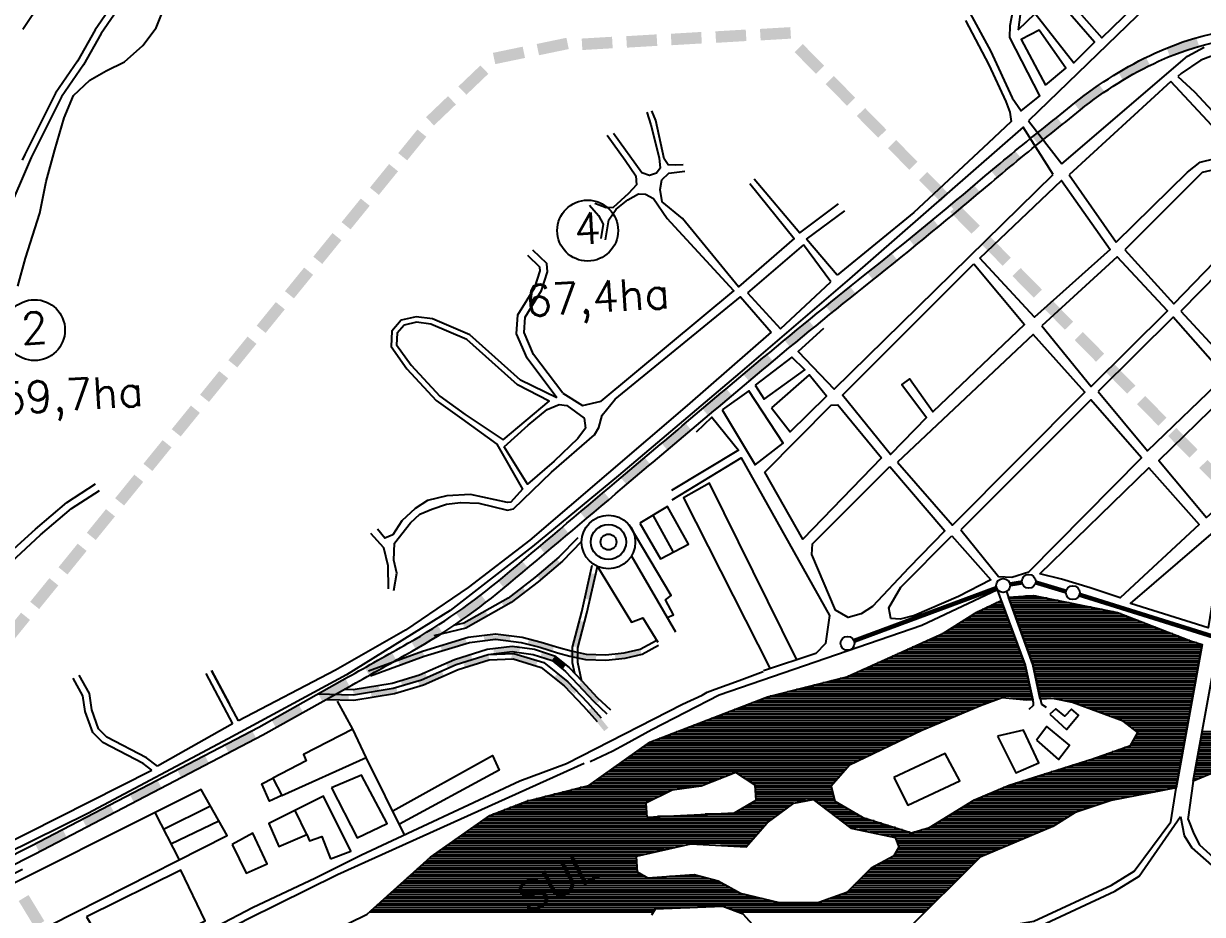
# Model space of a CAD drawing. Extents: x 682046 to 690153, y 7551609 to 7556947.
# Drawn here: x 683415 to 684739, y 7552518 to 7553518 of the extents above; entities that cross this region are included whole.
import ezdxf
from ezdxf.enums import TextEntityAlignment as Align

# ---------------------------------------------------------------- set-up
doc = ezdxf.new("R2010")
doc.units = 0
doc.header["$LTSCALE"] = 80
doc.header["$MEASUREMENT"] = 0
for name, color, linetype in [('ESTACAO', 5, 'CONTINUOUS'), ('HATCH', 150, 'CONTINUOUS'), ('L-FERREA', 6, 'CONTINUOUS'), ('LIMITE-BACIA', 3, 'CONTINUOUS'), ('RIO', 4, 'CONTINUOUS'), ('RODOVIA', 1, 'CONTINUOUS'), ('RUA', 7, 'CONTINUOUS'), ('TEXTO2', 5, 'CONTINUOUS')]:
    doc.layers.add(name, color=color, linetype=linetype)
doc.styles.add('ARIAL', font='txt')
doc.styles.get("Standard").update_dxf_attribs({"font": 'ROMANSBR.SHX'})

# ---------------------------------------------------------------- blocks, each defined once
blk = doc.blocks.new('*X10')
at = {"layer": 'HATCH', "color": 0}
for p, q in [((684514.170657, 7552867.5), (684507.653746, 7552867.5)), ((684513.2521, 7552870), (684512.920923, 7552870)), ((684564.779606, 7552872.5), (684521.700945, 7552872.5)), ((684577.160152, 7552870), (684522.611956, 7552870)), ((684589.540697, 7552867.5), (684523.522966, 7552867.5)), ((684552.39906, 7552875), (684540.295238, 7552875)), ((684519.681996, 7552852.5), (684478.487924, 7552852.5)), ((684518.76344, 7552855), (684482.418879, 7552855)), ((684517.844883, 7552857.5), (684486.585038, 7552857.5)), ((684516.926327, 7552860), (684491.852215, 7552860)), ((684516.00777, 7552862.5), (684497.119392, 7552862.5)), ((684515.089213, 7552865), (684502.386569, 7552865)), ((684601.921243, 7552865), (684524.433977, 7552865)), ((684614.301789, 7552862.5), (684525.344988, 7552862.5)), ((684626.682334, 7552860), (684526.255998, 7552860)), ((684639.06288, 7552857.5), (684527.167009, 7552857.5)), ((684647.827109, 7552855), (684528.07802, 7552855)), ((684654.259263, 7552852.5), (684528.989031, 7552852.5)), ((684524.274779, 7552840), (684458.833153, 7552840)), ((684523.356222, 7552842.5), (684462.764107, 7552842.5)), ((684522.437666, 7552845), (684466.695061, 7552845)), ((684521.519109, 7552847.5), (684470.626016, 7552847.5)), ((684520.600553, 7552850), (684474.55697, 7552850)), ((684660.691418, 7552850), (684529.900041, 7552850)), ((684667.123573, 7552847.5), (684530.811052, 7552847.5)), ((684673.555728, 7552845), (684531.722063, 7552845)), ((684679.987882, 7552842.5), (684532.633073, 7552842.5)), ((684686.420037, 7552840), (684533.544084, 7552840)), ((684528.867562, 7552827.5), (684435.377289, 7552827.5)), ((684527.949005, 7552830), (684440.919572, 7552830)), ((684527.030449, 7552832.5), (684446.461856, 7552832.5)), ((684526.111892, 7552835), (684450.971244, 7552835)), ((684525.193336, 7552837.5), (684454.902198, 7552837.5)), ((684692.852192, 7552837.5), (684534.455095, 7552837.5)), ((684699.284347, 7552835), (684535.366106, 7552835)), ((684705.716501, 7552832.5), (684536.277116, 7552832.5)), ((684712.148656, 7552830), (684537.188127, 7552830)), ((684718.580811, 7552827.5), (684538.099138, 7552827.5)), ((684534.378901, 7552812.5), (684402.123587, 7552812.5)), ((684533.460345, 7552815), (684407.66587, 7552815)), ((684532.541788, 7552817.5), (684413.208154, 7552817.5)), ((684531.623231, 7552820), (684418.750438, 7552820)), ((684530.704675, 7552822.5), (684424.292721, 7552822.5)), ((684529.786118, 7552825), (684429.835005, 7552825)), ((684725.012966, 7552825), (684539.010148, 7552825)), ((684732.957183, 7552822.5), (684539.921159, 7552822.5)), ((684738.882248, 7552820), (684540.83217, 7552820)), ((684738.428377, 7552817.5), (684541.743181, 7552817.5)), ((684737.974505, 7552815), (684542.654191, 7552815)), ((684737.520634, 7552812.5), (684543.565202, 7552812.5)), ((684538.971684, 7552800), (684374.412169, 7552800)), ((684538.053127, 7552802.5), (684379.954452, 7552802.5)), ((684537.134571, 7552805), (684385.496736, 7552805)), ((684536.216014, 7552807.5), (684391.03902, 7552807.5)), ((684535.297458, 7552810), (684396.581303, 7552810)), ((684737.066763, 7552810), (684544.476213, 7552810)), ((684736.612892, 7552807.5), (684545.387223, 7552807.5)), ((684736.15902, 7552805), (684546.298234, 7552805)), ((684735.705149, 7552802.5), (684547.209245, 7552802.5)), ((684735.251278, 7552800), (684548.120256, 7552800)), ((684542.123172, 7552787.5), (684346.70075, 7552787.5)), ((684541.5696, 7552790), (684352.243034, 7552790)), ((684541.016028, 7552792.5), (684357.785318, 7552792.5)), ((684540.462456, 7552795), (684363.327601, 7552795)), ((684539.89024, 7552797.5), (684368.869885, 7552797.5)), ((684734.797406, 7552797.5), (684548.907739, 7552797.5)), ((684734.343535, 7552795), (684549.44001, 7552795)), ((684733.889664, 7552792.5), (684549.972281, 7552792.5)), ((684733.435792, 7552790), (684550.504552, 7552790)), ((684732.981921, 7552787.5), (684551.036823, 7552787.5)), ((684544.891033, 7552775), (684302.841263, 7552775)), ((684544.337461, 7552777.5), (684312.694444, 7552777.5)), ((684543.783889, 7552780), (684322.547624, 7552780)), ((684543.230316, 7552782.5), (684332.400805, 7552782.5)), ((684542.676744, 7552785), (684341.158467, 7552785)), ((684732.52805, 7552785), (684551.569094, 7552785)), ((684732.074179, 7552782.5), (684552.101365, 7552782.5)), ((684731.620307, 7552780), (684552.633636, 7552780)), ((684731.166436, 7552777.5), (684553.165907, 7552777.5)), ((684730.712565, 7552775), (684553.698178, 7552775)), ((684511.634112, 7552760), (684246.147219, 7552760)), ((684547.658893, 7552762.5), (684253.57536, 7552762.5)), ((684547.105321, 7552765), (684263.428541, 7552765)), ((684546.551749, 7552767.5), (684273.281721, 7552767.5)), ((684545.998177, 7552770), (684283.134902, 7552770)), ((684545.444605, 7552772.5), (684292.988083, 7552772.5)), ((684548.212466, 7552760), (684523.527932, 7552760)), ((684730.258693, 7552772.5), (684554.230449, 7552772.5)), ((684729.804822, 7552770), (684554.76272, 7552770)), ((684729.350951, 7552767.5), (684555.294991, 7552767.5)), ((684728.897079, 7552765), (684555.827262, 7552765)), ((684728.443208, 7552762.5), (684556.359533, 7552762.5)), ((684569.264701, 7552760), (684556.891804, 7552760)), ((684727.989337, 7552760), (684571.859795, 7552760)), ((684480.118449, 7552747.5), (684213.635655, 7552747.5)), ((684486.111837, 7552750), (684220.137968, 7552750)), ((684492.270303, 7552752.5), (684226.640281, 7552752.5)), ((684498.724906, 7552755), (684233.142593, 7552755)), ((684505.179509, 7552757.5), (684239.644906, 7552757.5)), ((684727.535466, 7552757.5), (684583.515211, 7552757.5)), ((684727.081594, 7552755), (684594.345204, 7552755)), ((684726.627723, 7552752.5), (684601.16973, 7552752.5)), ((684726.173852, 7552750), (684607.994256, 7552750)), ((684725.71998, 7552747.5), (684614.818782, 7552747.5)), ((684450.151509, 7552735), (684181.124091, 7552735)), ((684456.144897, 7552737.5), (684187.626404, 7552737.5)), ((684462.138285, 7552740), (684194.128717, 7552740)), ((684468.131673, 7552742.5), (684200.631029, 7552742.5)), ((684474.125061, 7552745), (684207.133342, 7552745)), ((684725.266109, 7552745), (684621.643309, 7552745)), ((684724.812238, 7552742.5), (684628.467821, 7552742.5)), ((684724.358366, 7552740), (684635.292332, 7552740)), ((684723.904495, 7552737.5), (684642.116844, 7552737.5)), ((684723.450624, 7552735), (684648.941356, 7552735)), ((684415.483037, 7552720), (684142.110214, 7552720)), ((684420.674988, 7552722.5), (684148.612527, 7552722.5)), ((684426.177957, 7552725), (684155.11484, 7552725)), ((684432.171345, 7552727.5), (684161.617152, 7552727.5)), ((684438.164733, 7552730), (684168.119465, 7552730)), ((684444.158121, 7552732.5), (684174.621778, 7552732.5)), ((684722.996753, 7552732.5), (684652.783404, 7552732.5)), ((684722.542881, 7552730), (684655.967305, 7552730)), ((684722.08901, 7552727.5), (684659.151207, 7552727.5)), ((684721.635139, 7552725), (684662.335108, 7552725)), ((684720.727396, 7552720), (684665.471095, 7552720)), ((684721.181267, 7552722.5), (684665.519009, 7552722.5)), ((684977.992275, 7552720), (684738.2963, 7552720)), ((684980.943016, 7552722.5), (684738.749295, 7552722.5)), ((684389.523282, 7552707.5), (684113.750873, 7552707.5)), ((684394.715233, 7552710), (684117.287138, 7552710)), ((684399.907184, 7552712.5), (684122.603276, 7552712.5)), ((684405.099135, 7552715), (684129.105588, 7552715)), ((684410.291086, 7552717.5), (684135.607901, 7552717.5)), ((684718.45804, 7552707.5), (684658.289543, 7552707.5)), ((684718.911911, 7552710), (684659.725853, 7552710)), ((684719.365782, 7552712.5), (684661.162164, 7552712.5)), ((684719.819653, 7552715), (684662.598474, 7552715)), ((684720.273525, 7552717.5), (684664.034784, 7552717.5)), ((684955.759816, 7552707.5), (684736.031328, 7552707.5)), ((684961.42477, 7552710), (684736.484322, 7552710)), ((684967.089723, 7552712.5), (684736.937317, 7552712.5)), ((684972.090794, 7552715), (684737.390311, 7552715)), ((684975.041534, 7552717.5), (684737.843306, 7552717.5)), ((684363.563527, 7552695), (684096.069546, 7552695)), ((684368.755478, 7552697.5), (684099.605812, 7552697.5)), ((684373.947429, 7552700), (684103.142077, 7552700)), ((684379.13938, 7552702.5), (684106.678342, 7552702.5)), ((684384.331331, 7552705), (684110.214608, 7552705)), ((684716.188683, 7552695), (684623.937348, 7552695)), ((684716.642554, 7552697.5), (684630.894864, 7552697.5)), ((684717.096426, 7552700), (684637.852381, 7552700)), ((684717.550297, 7552702.5), (684644.809897, 7552702.5)), ((684718.004168, 7552705), (684651.767414, 7552705)), ((684943.693246, 7552695), (684733.766355, 7552695)), ((684945.709062, 7552697.5), (684734.21935, 7552697.5)), ((684947.724878, 7552700), (684734.672344, 7552700)), ((684949.740694, 7552702.5), (684735.125339, 7552702.5)), ((684951.756511, 7552705), (684735.578333, 7552705)), ((684338.427151, 7552680), (684074.851954, 7552680)), ((684340.613483, 7552682.5), (684078.38822, 7552682.5)), ((684342.799815, 7552685), (684081.924485, 7552685)), ((684347.987674, 7552687.5), (684085.46075, 7552687.5)), ((684353.179625, 7552690), (684088.997016, 7552690)), ((684358.371576, 7552692.5), (684092.533281, 7552692.5)), ((684713.465455, 7552680), (684577.293275, 7552680)), ((684713.919327, 7552682.5), (684585.260517, 7552682.5)), ((684714.373198, 7552685), (684593.227759, 7552685)), ((684714.827069, 7552687.5), (684601.195001, 7552687.5)), ((684715.28094, 7552690), (684609.162243, 7552690)), ((684715.734812, 7552692.5), (684616.979831, 7552692.5)), ((684759.511574, 7552680), (684731.048388, 7552680)), ((684933.614164, 7552682.5), (684731.501383, 7552682.5)), ((684935.629981, 7552685), (684731.954377, 7552685)), ((684937.645797, 7552687.5), (684732.407372, 7552687.5)), ((684939.661613, 7552690), (684732.860366, 7552690)), ((684941.677429, 7552692.5), (684733.313361, 7552692.5)), ((684191.432738, 7552667.5), (684057.170628, 7552667.5)), ((684197.826828, 7552670), (684060.706893, 7552670)), ((684204.220918, 7552672.5), (684064.243158, 7552672.5)), ((684210.615008, 7552675), (684067.779424, 7552675)), ((684336.240819, 7552677.5), (684071.315689, 7552677.5)), ((684334.054486, 7552675), (684218.016508, 7552675)), ((684331.868154, 7552672.5), (684221.860196, 7552672.5)), ((684329.681822, 7552670), (684225.703884, 7552670)), ((684327.49549, 7552667.5), (684229.547572, 7552667.5)), ((684711.196099, 7552667.5), (684537.457065, 7552667.5)), ((684711.64997, 7552670), (684545.424307, 7552670)), ((684712.103841, 7552672.5), (684553.391549, 7552672.5)), ((684712.557713, 7552675), (684561.358791, 7552675)), ((684713.011584, 7552677.5), (684569.326033, 7552677.5)), ((684729.157349, 7552667.5), (684728.783416, 7552667.5)), ((684735.228194, 7552670), (684729.23641, 7552670)), ((684741.299039, 7552672.5), (684729.689405, 7552672.5)), ((684747.369884, 7552675), (684730.142399, 7552675)), ((684753.440729, 7552677.5), (684730.595394, 7552677.5)), ((684139.233781, 7552655), (684020.545834, 7552655)), ((684145.907433, 7552657.5), (684030.473752, 7552657.5)), ((684164.536628, 7552660), (684040.40167, 7552660)), ((684178.644559, 7552662.5), (684050.098097, 7552662.5)), ((684185.038648, 7552665), (684053.634362, 7552665)), ((684325.309158, 7552665), (684233.39126, 7552665)), ((684323.122826, 7552662.5), (684236.795193, 7552662.5)), ((684322.652626, 7552660), (684236.962524, 7552660)), ((684323.243213, 7552657.5), (684237.129856, 7552657.5)), ((684323.833799, 7552655), (684237.297187, 7552655)), ((684685.455627, 7552655), (684503.942612, 7552655)), ((684698.372063, 7552657.5), (684509.857792, 7552657.5)), ((684709.834485, 7552660), (684515.772971, 7552660)), ((684710.288356, 7552662.5), (684521.68815, 7552662.5)), ((684710.742227, 7552665), (684529.489823, 7552665)), ((684114.340145, 7552642.5), (683974.274384, 7552642.5)), ((684119.318873, 7552645), (683980.834163, 7552645)), ((684124.2976, 7552647.5), (683990.762081, 7552647.5)), ((684129.276327, 7552650), (684000.689999, 7552650)), ((684134.255054, 7552652.5), (684010.617917, 7552652.5)), ((684280.051237, 7552642.5), (684232.438559, 7552642.5)), ((684293.251061, 7552645), (684236.700679, 7552645)), ((684324.424385, 7552652.5), (684237.464518, 7552652.5)), ((684325.014971, 7552650), (684237.631849, 7552650)), ((684325.605557, 7552647.5), (684237.79918, 7552647.5)), ((684326.196143, 7552645), (684304.119877, 7552645)), ((684330.095067, 7552642.5), (684307.427251, 7552642.5)), ((684627.569766, 7552642.5), (684477.131127, 7552642.5)), ((684634.930031, 7552645), (684481.177274, 7552645)), ((684646.706319, 7552647.5), (684486.197074, 7552647.5)), ((684659.622755, 7552650), (684492.112254, 7552650)), ((684672.539191, 7552652.5), (684498.027433, 7552652.5)), ((684115.049589, 7552627.5), (683937.30507, 7552627.5)), ((684114.882258, 7552630), (683942.303935, 7552630)), ((684114.714926, 7552632.5), (683948.698025, 7552632.5)), ((684114.547595, 7552635), (683955.092114, 7552635)), ((684114.380264, 7552637.5), (683961.486204, 7552637.5)), ((684114.212933, 7552640), (683967.880294, 7552640)), ((684259.952447, 7552627.5), (684127.198835, 7552627.5)), ((684263.302245, 7552630), (684180.538155, 7552630)), ((684266.652043, 7552632.5), (684215.390078, 7552632.5)), ((684270.001842, 7552635), (684219.652198, 7552635)), ((684273.35164, 7552637.5), (684223.914318, 7552637.5)), ((684276.701438, 7552640), (684228.176438, 7552640)), ((684334.449587, 7552640), (684310.734626, 7552640)), ((684338.804106, 7552637.5), (684314.042, 7552637.5)), ((684343.158625, 7552635), (684317.349374, 7552635)), ((684347.513145, 7552632.5), (684320.656749, 7552632.5)), ((684351.867664, 7552630), (684323.964123, 7552630)), ((684356.222183, 7552627.5), (684327.271498, 7552627.5)), ((684589.210092, 7552627.5), (684452.85424, 7552627.5)), ((684593.253751, 7552630), (684456.900388, 7552630)), ((684598.128703, 7552632.5), (684460.946536, 7552632.5)), ((684605.488969, 7552635), (684464.992683, 7552635)), ((684612.849234, 7552637.5), (684469.038831, 7552637.5)), ((684620.2095, 7552640), (684473.084979, 7552640)), ((684245.701572, 7552615), (683919.455169, 7552615)), ((684247.887905, 7552617.5), (683923.025149, 7552617.5)), ((684250.074237, 7552620), (683926.595129, 7552620)), ((684253.25285, 7552622.5), (683930.16511, 7552622.5)), ((684256.602648, 7552625), (683933.73509, 7552625)), ((684362.7271, 7552625), (684330.578872, 7552625)), ((684370.636163, 7552622.5), (684333.886246, 7552622.5)), ((684378.545225, 7552620), (684337.193621, 7552620)), ((684386.454288, 7552617.5), (684340.500995, 7552617.5)), ((684394.363351, 7552615), (684343.80837, 7552615)), ((684568.014835, 7552615), (684432.545359, 7552615)), ((684573.035455, 7552617.5), (684436.669649, 7552617.5)), ((684577.079114, 7552620), (684440.715797, 7552620)), ((684581.122774, 7552622.5), (684444.761945, 7552622.5)), ((684585.166433, 7552625), (684448.808092, 7552625)), ((684234.769912, 7552602.5), (683901.605267, 7552602.5)), ((684236.956244, 7552605), (683905.175247, 7552605)), ((684239.142576, 7552607.5), (683908.745228, 7552607.5)), ((684241.328908, 7552610), (683912.315208, 7552610)), ((684243.51524, 7552612.5), (683915.885188, 7552612.5)), ((684402.272413, 7552612.5), (684353.872158, 7552612.5)), ((684410.181476, 7552610), (684365.591714, 7552610)), ((684550.298008, 7552607.5), (684377.311269, 7552607.5)), ((684544.392399, 7552605), (684389.030824, 7552605)), ((684538.486791, 7552602.5), (684394.682517, 7552602.5)), ((684556.203617, 7552610), (684415.126489, 7552610)), ((684562.109226, 7552612.5), (684423.835924, 7552612.5)), ((684123.790346, 7552587.5), (683880.185385, 7552587.5)), ((684134.607675, 7552590), (683883.755365, 7552590)), ((684145.425004, 7552592.5), (683887.325346, 7552592.5)), ((684156.242333, 7552595), (683890.895326, 7552595)), ((684230.397247, 7552597.5), (683894.465306, 7552597.5)), ((684232.583579, 7552600), (683898.035287, 7552600)), ((684228.210915, 7552595), (684197.882466, 7552595)), ((684503.053138, 7552587.5), (684394.894204, 7552587.5)), ((684532.581182, 7552600), (684395.706016, 7552600)), ((684508.958747, 7552590), (684396.329495, 7552590)), ((684526.675573, 7552597.5), (684396.729516, 7552597.5)), ((684520.769964, 7552595), (684397.753016, 7552595)), ((684514.864355, 7552592.5), (684397.764785, 7552592.5)), ((684104.04258, 7552575), (683864.519056, 7552575)), ((684103.875248, 7552577.5), (683867.296907, 7552577.5)), ((684103.707917, 7552580), (683870.074758, 7552580)), ((684103.540586, 7552582.5), (683873.045424, 7552582.5)), ((684112.973017, 7552585), (683876.615405, 7552585)), ((684482.709386, 7552575), (684377.382258, 7552575)), ((684485.217856, 7552577.5), (684382.12559, 7552577.5)), ((684487.726326, 7552580), (684386.868922, 7552580)), ((684491.24192, 7552582.5), (684391.612254, 7552582.5)), ((684497.147529, 7552585), (684393.458914, 7552585)), ((684109.189506, 7552562.5), (683850.629802, 7552562.5)), ((684104.834987, 7552565), (683853.407653, 7552565)), ((684104.544573, 7552567.5), (683856.185504, 7552567.5)), ((684104.377242, 7552570), (683858.963355, 7552570)), ((684104.209911, 7552572.5), (683861.741206, 7552572.5)), ((684470.167036, 7552562.5), (684360.019759, 7552562.5)), ((684472.675506, 7552565), (684362.542233, 7552565)), ((684475.183976, 7552567.5), (684365.064707, 7552567.5)), ((684477.692446, 7552570), (684367.895594, 7552570)), ((684480.200916, 7552572.5), (684372.638926, 7552572.5)), ((684204.185551, 7552550), (683836.740549, 7552550)), ((684199.570835, 7552552.5), (683839.518399, 7552552.5)), ((684194.568339, 7552555), (683842.29625, 7552555)), ((684184.974612, 7552557.5), (683845.074101, 7552557.5)), ((684113.544025, 7552560), (683847.851952, 7552560)), ((684175.380885, 7552560), (684140.668739, 7552560)), ((684457.624686, 7552550), (684347.407389, 7552550)), ((684460.133156, 7552552.5), (684349.929863, 7552552.5)), ((684462.641626, 7552555), (684352.452337, 7552555)), ((684465.150096, 7552557.5), (684354.974811, 7552557.5)), ((684467.658566, 7552560), (684357.497285, 7552560)), ((684245.659658, 7552535), (683820.073444, 7552535)), ((684235.497475, 7552537.5), (683822.851295, 7552537.5)), ((684225.335292, 7552540), (683825.629145, 7552540)), ((684218.029698, 7552542.5), (683828.406996, 7552542.5)), ((684213.414982, 7552545), (683831.184847, 7552545)), ((684208.800267, 7552547.5), (683833.962698, 7552547.5)), ((684442.573866, 7552535), (684319.280368, 7552535)), ((684445.082336, 7552537.5), (684326.234044, 7552537.5)), ((684447.590806, 7552540), (684333.187719, 7552540)), ((684450.099276, 7552542.5), (684339.839967, 7552542.5)), ((684452.607746, 7552545), (684342.362441, 7552545)), ((684455.116216, 7552547.5), (684344.884915, 7552547.5)), ((684124.153504, 7552522.5), (683806.18419, 7552522.5)), ((684163.462497, 7552525), (683808.962041, 7552525)), ((684435.048456, 7552527.5), (683811.739891, 7552527.5)), ((684437.556926, 7552530), (683814.517742, 7552530)), ((684255.821841, 7552532.5), (683817.295593, 7552532.5)), ((684432.539986, 7552525), (684204.663583, 7552525)), ((684430.031516, 7552522.5), (684211.194731, 7552522.5)), ((684440.065396, 7552532.5), (684312.326693, 7552532.5)), ((684122.527462, 7552520), (683803.406339, 7552520)), ((684427.523046, 7552520), (684217.725878, 7552520))]:
    blk.add_line(p, q, dxfattribs=at)
blk = doc.blocks.new('C')
at = {"layer": 'LIMITE-BACIA'}
blk.add_solid([(-33.924369, -12.897837), (-34.049212, 12.897837), (34.174054, -12.568263), (34.049212, 13.227411)], dxfattribs=at)
blk = doc.blocks.new('G1')
at = {"layer": 'LIMITE-BACIA', "xscale": 0.5, "yscale": 0.5, "zscale": 0.5}
blk.add_blockref('C', (-0.062421, 0), dxfattribs=at)
blk = doc.blocks.new('ER')
at = {"layer": 'L-FERREA'}
blk.add_solid([(-17.530155, 4.894154), (-17.49992, -5.105801), (17.469685, 4.999977), (17.49992, -4.999977)], dxfattribs=at)
blk = doc.blocks.new('ER3')
at = {"layer": 'L-FERREA'}
blk.add_solid([(-14.665782, 2.894176), (-14.665782, -3.105824), (14.665782, 3), (14.665782, -3)], dxfattribs=at)

msp = doc.modelspace()

# ---------------------------------------------------------------- linework, layer by layer
at = {"layer": 'ESTACAO', "const_width": 5.012183}
for points in [[(684523.050305, 7552888.129112), (684536.377989, 7552890.291096)], [(684551.772056, 7552890.350377), (684585.950613, 7552880.088169)], [(684347.801817, 7552824.74338), (684508.051322, 7552884.171625)], [(684601.079962, 7552876.541735), (684800.761161, 7552814.057305)]]:
    msp.add_lwpolyline(points, dxfattribs=at)
at = {"layer": 'ESTACAO'}
for centre in [(684515.357963, 7552886.88128), (684544.070331, 7552891.538928), (684593.652338, 7552878.899618), (684340.495177, 7552822.033725)]:
    msp.add_circle(centre, 7.792895, dxfattribs=at)
at = {"layer": 'L-FERREA'}
for points in [[(683060.716022, 7552411.122277), (683423.725107, 7552594.613898), (683679.415571, 7552728.008291), (683779.141036, 7552783.87026, 0.000904), (683846.91202, 7552821.993885, 0.04635), (683953.450386, 7552895.95862, 0.000798), (684081.496156, 7553004.048775, -0.001141), (684238.039821, 7553136.011832, -0.006635), (684360.409223, 7553235.953445, 0.008093), (684495.263317, 7553346.748973, -0.008093), (684562.877929, 7553402.30085, 0.002237), (684595.876213, 7553428.770858, -0.062213), (684685.723239, 7553484.634238, -0.140719), (684861.830899, 7553511.682705, -0.017538)], [(683065.249019, 7552402.208662), (683428.32205, 7552585.733067), (683684.172866, 7552719.211117), (683784.028116, 7552775.145785, 0.000904), (683851.830627, 7552813.287146, 0.04635), (683959.888688, 7552888.306936, 0.000798), (684087.958849, 7552996.417681, -0.001141), (684244.467627, 7553128.351328, -0.006635), (684366.631496, 7553228.125079, 0.008093), (684501.73571, 7553339.126104, -0.008093), (684569.100204, 7553394.472485, 0.002237), (684602.168281, 7553420.998479, -0.062213), (684689.91013, 7553475.552942, -0.140719), (684860.562305, 7553501.763498, -0.017538)]]:
    msp.add_lwpolyline(points, format="xyb", dxfattribs=at)
for points in [[(684042.013035, 7552936.29511), (684020.341206, 7552914.163774), (683993.335373, 7552891.114247), (683962.701277, 7552867.821897), (683912.100895, 7552838.957538), (683876.057514, 7552830.527468)], [(684037.726124, 7552940.493013), (684016.241991, 7552918.553354), (683989.569029, 7552895.787932), (683959.384684, 7552872.837546), (683909.885376, 7552844.601281), (683898.175701, 7552841.862543)], [(684034.206978, 7552788.119832), (684031.655298, 7552800.000698), (684031.782894, 7552817.801812), (684042.09582, 7552857.337129), (684053.770523, 7552909.641204)], [(684042.31627, 7552778.935819), (684037.659866, 7552800.616482), (684037.77738, 7552817.01099), (684047.928475, 7552855.925919), (684059.62642, 7552908.33412)], [(683802.671303, 7552790.944585), (683863.416922, 7552813.228767), (683914.666231, 7552828.748554), (683945.076716, 7552832.747269), (683975.366004, 7552828.76449), (683996.558843, 7552823.273686), (684016.547261, 7552817.127486), (684030.107097, 7552813.363371), (684047.047671, 7552809.683093), (684069.09065, 7552808.948841), (684089.760577, 7552811.161989), (684107.791495, 7552815.486536), (684125.504767, 7552825.074821)], [(683804.737713, 7552785.311651), (683865.321196, 7552807.536355), (683915.935274, 7552822.863775), (683945.076716, 7552826.695621), (683974.218157, 7552822.863775), (683994.923881, 7552817.499176), (684014.862784, 7552811.368201), (684028.666615, 7552807.536355), (684046.304871, 7552803.704508), (684069.311241, 7552802.938165), (684090.783877, 7552805.23726), (684109.955867, 7552809.835483), (684128.360991, 7552819.798271)], [(683775.420016, 7552770.323894), (683785.400136, 7552770.061433), (683829.039206, 7552777.329775), (683860.100011, 7552786.641832), (683899.056898, 7552803.944502), (683935.915637, 7552815.455166), (683963.99245, 7552818.692328), (683988.921735, 7552815.442864), (684011.683254, 7552807.860737), (684027.941476, 7552794.862813), (684042.031931, 7552779.698558), (684059.374059, 7552761.284806), (684074.548421, 7552747.203716)], [(683936.947448, 7552809.49162), (683937.164523, 7552809.55941), (683963.947636, 7552812.647413), (683987.573479, 7552809.567849), (684008.772132, 7552802.506331), (684023.848173, 7552790.453523), (684037.664097, 7552775.584919), (684055.14473, 7552757.024102), (684070.467176, 7552742.805599)], [(683745.205964, 7552765.1164), (683785.817959, 7552764.04837), (683830.399013, 7552771.473605), (683862.187637, 7552781.003863), (683901.17595, 7552798.320492), (683936.947448, 7552809.49162), (683965.867891, 7552810.647673), (683999.354455, 7552800.262195), (684026.574976, 7552778.72694), (684048.630473, 7552755.584092), (684063.888171, 7552738.158308)], [(683754.951045, 7552758.858046), (683786.235781, 7552758.035308), (683831.758819, 7552765.617435), (683864.275262, 7552775.365895), (683903.295003, 7552792.696481), (683937.979258, 7552803.528073), (683965.07631, 7552804.611239), (683996.508893, 7552794.86278), (684022.522038, 7552774.282729), (684044.199697, 7552751.536346), (684059.374013, 7552734.205793)]]:
    msp.add_lwpolyline(points, dxfattribs=at)
for points in [[(684012.619391, 7552807.393793), (684010.616507, 7552801.737959), (683997.751913, 7552812.598047), (683995.74903, 7552806.942213)], [(684012.126701, 7552807.579497), (684008.380052, 7552802.893067), (684024.394333, 7552797.698639), (684020.647684, 7552793.01221)]]:
    msp.add_solid(points, dxfattribs=at)
at = {"layer": 'RIO'}
for points in [[(683408.788526, 7553223.076448), (683417.605442, 7553254.431309), (683433.621598, 7553305.01505), (683440.735813, 7553340.450959), (683450.562079, 7553376.262451), (683460.901817, 7553411.853399), (683471.241555, 7553437.111486), (683489.623292, 7553454.332908), (683508.005047, 7553464.665756), (683528.684505, 7553474.998617), (683549.363982, 7553493.36813), (683564.299145, 7553512.885747), (683578.517628, 7553549.100724), (683586.902827, 7553568.928198), (683596.467194, 7553587.511904)], [(684728.753264, 7552667.333596), (684755.607813, 7552815.539309), (684784.592344, 7552806.632168), (684817.453742, 7552796.970981), (684844.686765, 7552795.404989), (685037.19704, 7552870.175478), (685107.111299, 7552906.020012), (685278.032925, 7553014.391729), (685298.980958, 7553035.945441), (685309.399414, 7553053.173602), (685317.186172, 7553094.617507), (685338.236581, 7553118.687968), (685366.401301, 7553131.793848), (685389.535784, 7553139.75415), (685405.082242, 7553135.702947), (685420.506032, 7553122.214335), (685461.109587, 7553122.966833), (685513.893494, 7553152.695932), (685522.706583, 7553149.002863), (685561.934611, 7553167.82359), (685585.790513, 7553167.434504), (685608.521651, 7553174.761341)], [(685602.735954, 7553044.941198), (685553.378617, 7553045.431782), (685522.545884, 7553036.381743), (685486.792259, 7553015.410006), (685455.751605, 7553005.878586), (685426.782284, 7552979.343283), (685392.056206, 7552967.949461), (685353.408753, 7552950.263355), (685263.659769, 7552896.02765), (685235.583484, 7552860.959155), (685209.663194, 7552853.351019), (685174.977667, 7552815.78757), (685144.220127, 7552801.844856), (685104.86407, 7552767.105454), (685067.911601, 7552764.632133), (685011.440757, 7552748.339056), (684971.369058, 7552714.388513), (684952.67442, 7552706.138384), (684931.491248, 7552679.867176), (684916.149224, 7552675.716326), (684891.897664, 7552678.108351), (684804.723565, 7552668.614843), (684761.950316, 7552681.004284), (684728.753264, 7552667.333596)]]:
    msp.add_lwpolyline(points, dxfattribs=at)
at = {"layer": 'RIO', "linetype": 'CONTINUOUS'}
for points in [[(683740.87724, 7552488.357982), (683801.083418, 7552517.909426), (683872.17644, 7552581.891464), (683939.068786, 7552628.735102), (683980.368677, 7552644.882784), (684049.970022, 7552662.409456), (684118.701354, 7552710.999795), (684250.852975, 7552761.809262), (684339.750018, 7552784.36468), (684448.45142, 7552833.397448), (684485.657899, 7552857.059945), (684513.202922, 7552870.133847), (684539.93716, 7552797.372302), (684548.519919, 7552758.6115), (684542.029826, 7552758.177102), (684514.046068, 7552760.9342), (684489.960065, 7552751.605197), (684423.852069, 7552724.029811), (684342.802792, 7552685.003404), (684322.287645, 7552661.544998), (684326.267629, 7552644.697394), (684357.942343, 7552626.512429), (684412.534903, 7552609.256098), (684432.691302, 7552615.041892), (684483.115624, 7552646.197652), (684522.165413, 7552662.701711), (684615.948643, 7552692.12947), (684658.176279, 7552707.302857), (684666.475787, 7552721.748738), (684650.175087, 7552734.548052), (684621.677122, 7552744.987613), (684593.17914, 7552755.427159), (684571.242593, 7552760.132385), (684557.065647, 7552759.183487), (684548.734136, 7552798.315386), (684521.254351, 7552873.725546), (684549.385848, 7552875.608457), (684643.916688, 7552856.519872), (684725.73426, 7552824.719653), (684738.999038, 7552820.643297), (684709.781531, 7552659.708324), (684636.440387, 7552645.51301), (684596.283885, 7552631.873386), (684571.113496, 7552616.311745), (684489.491129, 7552581.758844), (684406.578103, 7552499.125779)], [(684270.207204, 7552466.254921), (684223.347752, 7552517.848053), (684200.548957, 7552526.575001), (684124.709094, 7552523.354206), (684120.472851, 7552516.841087)]]:
    msp.add_lwpolyline(points, dxfattribs=at)
for points in [[(684115.087583, 7552626.932349), (684213.784536, 7552631.558249), (684237.918692, 7552645.714441), (684236.775178, 7552662.799042), (684215.237677, 7552676.807399), (684176.281737, 7552661.57617), (684143.59432, 7552657.189585), (684114.055179, 7552642.356908)], [(684339.668378, 7552542.32994), (684308.426443, 7552531.097774), (684264.090002, 7552530.465949), (684220.405979, 7552541.212661), (684195.315528, 7552554.805292), (684168.287046, 7552561.848562), (684116.376142, 7552558.374036), (684104.706986, 7552565.073487), (684103.51949, 7552582.815189), (684164.548212, 7552596.919577), (684226.756787, 7552593.337251), (684250.39592, 7552620.367834), (684280.284503, 7552642.67409), (684302.035308, 7552646.575697), (684344.459359, 7552614.507926), (684394.101886, 7552603.918248), (684398.355371, 7552593.528687), (684392.202108, 7552582.810886), (684367.236883, 7552569.652823)]]:
    msp.add_lwpolyline(points, close=True, dxfattribs=at)
at = {"layer": 'RODOVIA'}
for p, q in [((684703.596896, 7553452.935709), (684589.347239, 7553348.037403)), ((684524.180451, 7553408.073612), (684498.616605, 7553383.628592)), ((684498.616605, 7553383.628592), (684414.857539, 7553305.720445)), ((684414.857539, 7553305.720445), (684329.009143, 7553235.234939)), ((684265.124226, 7553174.962006), (684321.787886, 7553227.730856)), ((683384.900516, 7552591.701078), (683559.157976, 7552679.689317))]:
    msp.add_line(p, q, dxfattribs=at)
for points in [[(684581.367447, 7553360.298887), (684722.277986, 7553481.145005), (684741.172615, 7553491.221163)], [(684843.85418, 7553470.539763), (684748.349356, 7553480.807519), (684737.147145, 7553476.933945), (684715.228443, 7553461.930523), (684711.593873, 7553458.489638)], [(684543.736628, 7553408.801816), (684581.367447, 7553360.298887)], [(684571.361637, 7553348.329752), (684537.863022, 7553401.446041), (684342.643141, 7553231.281241), (684219.45053, 7553125.784361), (684083.441676, 7553010.452616), (683986.97329, 7552930.683243), (683894.477893, 7552858.66065), (683778.034924, 7552786.531357), (683645.096855, 7552714.794188), (683487.518262, 7552630.934543), (683364.315756, 7552570.32221), (683249.956509, 7552511.797948), (682944.036463, 7552362.651021), (682862.861889, 7552322.805806), (682843.884265, 7552315.550897), (682837.129686, 7552304.625571)], [(684254.85763, 7553171.276632), (684160.606959, 7553089.07047), (683983.688789, 7552937.894251), (683914.710534, 7552884.566879), (683844.226345, 7552836.802716), (683765.616222, 7552791.893084), (683656.596489, 7552734.991123)], [(683649.878446, 7552731.45245), (683565.724113, 7552684.118206)]]:
    msp.add_lwpolyline(points, dxfattribs=at)
at = {"layer": 'RUA'}
for p, q in [((684473.082648, 7553521.288657), (684499.155174, 7553471.635214)), ((684499.155174, 7553471.635214), (684518.234513, 7553430.409605)), ((684772.971957, 7553378.281945), (684703.596896, 7553452.935709)), ((684518.234513, 7553430.409605), (684522.996549, 7553418.372919)), ((684522.996549, 7553418.372919), (684524.180451, 7553408.073612)), ((684736.606926, 7553362.382381), (684771.979955, 7553370.734675)), ((684722.399857, 7553350.958241), (684736.606926, 7553362.382381)), ((684589.347239, 7553348.037403), (684642.326896, 7553272.286254)), ((684642.326896, 7553272.286254), (684722.399857, 7553350.958241)), ((684294.634327, 7553275.931012), (684337.52723, 7553307.466499)), ((684329.009143, 7553235.234939), (684294.634327, 7553275.931012)), ((684291.302049, 7553269.343069), (684228.309914, 7553215.618288)), ((684321.787886, 7553227.730856), (684291.302049, 7553269.343069)), ((684228.309914, 7553215.618288), (684265.124226, 7553174.962006)), ((684145.054137, 7552924.418605), (684122.296993, 7552965.947642)), ((684709.781531, 7552659.708324), (684738.999038, 7552820.643297)), ((684728.753264, 7552667.333596), (684755.607813, 7552815.539309)), ((683784.985764, 7552725.659829), (683767.864517, 7552756.904033)), ((684722.95949, 7552624.205922), (684728.92135, 7552667.040048)), ((684703.629774, 7552621.452526), (684709.472282, 7552659.396636)), ((683562.701028, 7552631.854167), (683590.060568, 7552578.709377)), ((683572.306319, 7552613.196282), (683625.237873, 7552639.498189)), ((683733.350612, 7552607.173619), (683720.407381, 7552634.422224)), ((683580.700532, 7552596.890866), (683634.751066, 7552622.596905))]:
    msp.add_line(p, q, dxfattribs=at)
at = {"layer": 'RUA', "linetype": 'CONTINUOUS'}
for points in [[(683771.559666, 7553755.429615), (683749.807459, 7553728.772874), (683734.334903, 7553714.200951), (683700.693435, 7553681.975981), (683664.481307, 7553659.24774), (683618.157079, 7553628.591078), (683551.834189, 7553578.708595), (683502.468857, 7553506.756013), (683482.570014, 7553471.583355), (683457.887359, 7553435.607051), (683423.740074, 7553367.573688), (683395.275402, 7553301.370994), (683366.90737, 7553233.724451), (683314.887514, 7553114.700535), (683236.513059, 7552970.224105), (683196.477499, 7552885.886557), (683175.761671, 7552834.595045)], [(683413.202928, 7553626.782993), (683418.415747, 7553627.791944), (683425.248016, 7553634.189639), (683430.130181, 7553652.801447), (683439.856901, 7553652.482583), (683435.51065, 7553602.207847), (683440.706357, 7553559.947497), (683435.844117, 7553543.161124), (683414.379752, 7553511.112793)], [(683545.678987, 7553583.691511), (683495.765924, 7553510.940583), (683475.867082, 7553475.767924), (683451.073156, 7553439.629438), (683416.57973, 7553370.90644), (683413.772507, 7553364.377445)], [(684020.852516, 7553102.686053), (684042.96927, 7553089.189221), (684063.889887, 7553094.01382), (684213.059097, 7553217.801945), (684138.028247, 7553299.010326)], [(684722.95949, 7552624.205922), (684729.580656, 7552608.045996), (684735.943651, 7552595.742854), (684755.396434, 7552578.228064), (684780.765385, 7552593.417317), (684960.317046, 7552668.278961), (684982.806345, 7552673.591708), (685100.236575, 7552734.927255), (685149.558039, 7552776.62718), (685172.836679, 7552790.281558), (685213.357287, 7552832.393004), (685260.266288, 7552872.676186), (685357.488617, 7552926.44341), (685389.351068, 7552949.682066), (685423.975267, 7552964.616707), (685433.701909, 7552974.101509), (685452.076463, 7552988.210639), (685529.696894, 7553018.436794), (685563.813026, 7553022.214576), (685605.669367, 7553016.71843)], [(684544.563656, 7552748.182551), (684549.490926, 7552752.4178), (684549.317436, 7552755.009819), (684539.93716, 7552797.372302), (684508.855466, 7552881.96615), (684424.133278, 7552841.959804), (684196.358005, 7552763.720703), (684120.858315, 7552724.719577), (684090.687538, 7552708.380178), (684076.855644, 7552700.945289), (684051.612138, 7552688.841138)], [(682967.549755, 7552139.23703), (683015.036489, 7552168.983891), (683066.473437, 7552198.463038), (683182.485226, 7552275.224323), (683247.537186, 7552315.378378), (683311.682623, 7552349.61359), (683382.312421, 7552384.28283), (683469.541357, 7552423.968532), (683527.506041, 7552453.233678), (683580.586826, 7552477.615587), (683632.197265, 7552504.502714), (683672.482797, 7552525.42456), (683743.19936, 7552558.797785), (683794.896525, 7552584.388894), (683972.439789, 7552667.54791), (684025.176509, 7552686.97087), (684155.351733, 7552753.827006), (684155.351733, 7552753.827006), (684155.351733, 7552753.827006), (684177.21414, 7552763.759445), (684182.77497, 7552767.045732), (684191.781083, 7552770.565008), (684218.86416, 7552780.155018), (684245.950042, 7552790.490258)], [(684044.725203, 7552687.148008), (683768.012169, 7552562.034435), (683667.124829, 7552512.321825), (683592.864636, 7552473.504153), (683520.937961, 7552438.748124), (683402.284744, 7552381.988218), (683278.660885, 7552321.641078), (683198.436802, 7552274.613319), (683113.502312, 7552220.110291), (683039.849337, 7552172.220544), (682938.619318, 7552108.165003), (682927.005791, 7552102.260081)], [(683900.788932, 7552348.169121), (683988.105639, 7552385.92948), (684075.326574, 7552433.127747), (684131.775087, 7552457.822488), (684202.580808, 7552465.959325), (684237.032399, 7552449.280742), (684263.991541, 7552429.334503), (684309.861034, 7552416.048222), (684343.869229, 7552426.698372), (684350.250107, 7552424.628524), (684379.657295, 7552430.141605), (684414.476294, 7552443.303022), (684467.911989, 7552483.355327), (684498.664129, 7552493.522114), (684552.240928, 7552502.58061), (684640.630738, 7552543.742181), (684667.937686, 7552560.540485), (684714.429081, 7552627.508997)], [(684714.429081, 7552627.508997), (684718.62474, 7552606.205818), (684727.304328, 7552592.397438), (684755.52387, 7552567.244558)], [(683897.698897, 7552355.31449), (683984.701559, 7552392.939039), (684071.908014, 7552440.129471), (684129.725452, 7552465.42308), (684203.938085, 7552473.951432), (684241.078567, 7552455.971112), (684267.499001, 7552436.423447), (684309.77342, 7552424.178493), (684343.910834, 7552434.86911), (684350.765316, 7552432.645633), (684377.547462, 7552437.666587), (684410.690787, 7552450.194608), (684464.260673, 7552490.347495), (684496.782585, 7552501.099375), (684549.907056, 7552510.081394), (684636.935687, 7552550.609088), (684662.500987, 7552566.33599), (684703.629774, 7552621.452526)]]:
    msp.add_lwpolyline(points, dxfattribs=at)
at = {"layer": 'RUA'}
for points in [[(684592.438276, 7553646.344632), (684574.859713, 7553706.602289), (684543.313952, 7553757.595028), (684484.950825, 7553742.234798), (684456.045065, 7553738.217542), (684450.515072, 7553727.434826), (684426.591138, 7553711.255929), (684400.523208, 7553695.974775), (684397.896968, 7553688.510182), (684401.772105, 7553677.315714), (684414.431343, 7553659.42039), (684428.336038, 7553638.484645), (684445.494861, 7553600.065315), (684476.006755, 7553533.384506), (684500.981776, 7553487.158261), (684525.335788, 7553434.642914), (684535.712282, 7553419.718554), (684556.454929, 7553436.725795), (684522.900497, 7553502.161698)], [(684502.328119, 7553653.849698), (684522.800114, 7553643.766099), (684526.328335, 7553637.7547), (684524.330003, 7553605.341946), (684528.277943, 7553577.49222), (684533.67607, 7553559.110877), (684536.031658, 7553539.484629), (684532.027353, 7553510.798935)], [(684522.900497, 7553502.161698), (684523.035824, 7553515.707104), (684528.492993, 7553543.145091), (684521.221522, 7553589.515004), (684512.846819, 7553621.233479), (684507.795628, 7553634.431739), (684498.87274, 7553643.205841)], [(684532.027353, 7553510.798935), (684551.317116, 7553529.053882), (684594.620153, 7553473.641811), (684618.058405, 7553497.077012), (684565.003342, 7553558.083907), (684571.917558, 7553563.752982), (684626.079311, 7553501.7789), (684673.993121, 7553548.718732), (684601.017687, 7553627.134974)], [(684826.625974, 7553509.995696), (684764.301107, 7553584.959763), (684742.375505, 7553601.19362), (684543.736628, 7553408.801816)], [(684711.593873, 7553458.489638), (684730.170446, 7553441.064194), (684764.963436, 7553403.825162), (684774.566374, 7553447.159506), (684784.249036, 7553442.6013), (684774.784863, 7553397.193737), (684778.798747, 7553383.926034), (684803.419972, 7553374.120152), (684828.662185, 7553370.603386)], [(684115.126777, 7553418.320947), (684119.796829, 7553404.260078), (684129.20965, 7553367.093251), (684129.990047, 7553355.433775), (684126.102142, 7553349.850044), (684118.289108, 7553347.197697), (684109.555537, 7553350.33959), (684077.831679, 7553394.530691)], [(684155.834265, 7553359.292995), (684147.87934, 7553358.760552), (684139.323132, 7553359.252564), (684134.619357, 7553365.858284), (684125.346657, 7553408.890345), (684120.88944, 7553419.771357)], [(684070.513492, 7553392.443816), (684091.025986, 7553364.537523), (684102.874107, 7553346.698283), (684103.548085, 7553336.62875), (684094.605199, 7553326.980223), (684077.531795, 7553311.464011), (684069.576851, 7553310.931567), (684056.989097, 7553315.944892)], [(684230.757795, 7553338.222656), (684280.693701, 7553276.618268), (684218.267376, 7553222.399022), (684155.069718, 7553299.086253), (684132.508602, 7553317.805483), (684129.995337, 7553331.478375), (684131.937521, 7553342.255364), (684139.96164, 7553349.712994), (684157.921858, 7553351.979817)], [(684235.741831, 7553343.34739), (684287.197788, 7553282.909457), (684330.289272, 7553315.605286)], [(684313.441368, 7553175.464442), (684285.226641, 7553149.637172), (684325.479835, 7553107.446208), (684571.361637, 7553348.329752)], [(684068.771562, 7553275.210203), (684072.620455, 7553297.294172), (684080.855659, 7553309.557084), (684094.005685, 7553320.019541), (684105.813062, 7553326.665693), (684113.838931, 7553326.138183), (684122.67892, 7553321.406361), (684138.028247, 7553299.010326)], [(684050.731568, 7553313.929009), (684061.093358, 7553302.378489), (684066.00997, 7553292.592913), (684063.361854, 7553276.445169)], [(684020.852516, 7553102.686053), (683988.093912, 7553146.363185), (683977.273728, 7553170.867332), (683978.412336, 7553188.144697), (683997.065038, 7553218.06176), (684003.686344, 7553239.146318), (684003.075047, 7553248.279358), (683987.154208, 7553263.268136)], [(684014.260871, 7553097.742206), (683980.936979, 7553142.173038), (683968.918878, 7553169.390075), (683970.326506, 7553190.749585), (683989.518169, 7553221.531088), (683995.36182, 7553240.13932), (683995.070008, 7553244.499116), (683981.50617, 7553257.268881)], [(683831.050536, 7552881.232921), (683834.281326, 7552900.706793), (683831.043044, 7552915.216477), (683832.016833, 7552934.539282), (683849.767162, 7552957.250596), (683860.448302, 7552967.027922), (683873.688374, 7552972.445325), (683890.313948, 7552978.089328), (683906.037471, 7552980.274535), (683926.501445, 7552979.378641), (683958.778805, 7552971.343827), (683965.474324, 7552972.924782), (684008.047936, 7553014.289594), (684056.26403, 7553056.032086), (684061.37815, 7553064.304005), (684064.986355, 7553078.139133), (684079.653115, 7553096.112844), (684220.466743, 7553210.88844), (684254.85763, 7553171.276632)], [(684014.260871, 7553097.742206), (683973.348202, 7553117.389168), (683916.611385, 7553168.421736), (683874.391295, 7553186.489386), (683856.093304, 7553188.719263), (683839.417022, 7553184.781647), (683828.805761, 7553172.656169), (683827.926368, 7553155.206333), (683845.579703, 7553130.320147), (683878.659552, 7553094.773975), (683907.57895, 7553073.919566)], [(683907.57895, 7553073.919566), (683946.875001, 7553045.654025), (683975.635176, 7552995.015906), (683962.372758, 7552980.523652), (683958.676511, 7552980.276253), (683917.234876, 7552989.25187), (683890.745093, 7552987.478843), (683868.814842, 7552982.30065), (683855.181573, 7552973.34908), (683840.029806, 7552959.348764), (683829.930002, 7552943.8314), (683820.89541, 7552940.134756), (683812.802417, 7552950.105688)], [(684171.119148, 7553059.308728), (684188.234435, 7553076.076115), (684218.071157, 7553039.01863), (684142.947815, 7552993.6341)], [(684143.641777, 7552983.266008), (684221.272126, 7553030.120162), (684320.393768, 7552853.19836), (684315.991271, 7552821.660082), (684305.013366, 7552810.510763), (684246.398114, 7552790.965681)], [(683289.239383, 7552828.737731), (683289.239383, 7552828.737731), (683289.239383, 7552828.737731), (683303.905915, 7552847.250821), (683327.438052, 7552870.91318), (683355.651238, 7552894.641373), (683396.320015, 7552920.474136), (683428.695501, 7552950.311724), (683464.048997, 7552980.182842), (683496.028011, 7553000.958588)], [(684283.797197, 7552803.436295), (684185.397675, 7553001.682652), (684156.523756, 7552985.430054), (684253.60726, 7552793.36955)], [(683321.99165, 7552816.426736), (683304.396203, 7552819.116546), (683299.193593, 7552824.569596), (683310.620046, 7552841.771354), (683333.28285, 7552864.55957), (683360.761683, 7552887.670149), (683401.596597, 7552913.608441), (683434.403694, 7552943.843807), (683469.201648, 7552973.245532), (683500.726603, 7552993.726291)], [(683825.25705, 7552883.110734), (683824.649439, 7552909.124518), (683819.905242, 7552929.197411), (683805.230991, 7552945.207255)], [(684138.187842, 7552851.063069), (684145.247911, 7552853.942972), (684136.213903, 7552870.938749), (684142.582615, 7552875.613425), (684095.275639, 7552955.039755)], [(684147.751443, 7552834.689349), (684097.875551, 7552920.081237)], [(684059.62642, 7552908.33412), (684097.799518, 7552845.911842), (684110.860422, 7552850.427502), (684127.505157, 7552823.101281)], [(684518.701572, 7552880.730895), (684548.734136, 7552798.315386), (684558.268319, 7552753.534709), (684563.512083, 7552750.19995)], [(683565.724113, 7552684.118206), (683553.515369, 7552693.340319), (683508.683917, 7552716.596195), (683499.552447, 7552726.024277), (683491.957071, 7552747.138937), (683489.183437, 7552765.487339), (683477.741458, 7552786.344536)], [(683619.810756, 7552788.131078), (683649.878446, 7552731.45245)], [(683656.596489, 7552734.991123), (683626.206805, 7552791.624477)], [(683626.428818, 7552791.641922), (683646.518679, 7552753.771844)], [(683559.157976, 7552679.689317), (683549.5044, 7552686.981334), (683504.151296, 7552710.507812), (683493.048965, 7552721.970774), (683484.659261, 7552745.293613), (683481.974926, 7552763.051275), (683471.173242, 7552782.7413)], [(683843.04144, 7552606.939362), (683800.005022, 7552693.684442)], [(683830.141753, 7552633.904847), (683942.015714, 7552695.894977), (683949.195139, 7552679.381956), (683837.373809, 7552618.786968)], [(683705.453456, 7552651.157566), (683691.404334, 7552644.58639), (683682.852132, 7552664.124125), (683695.298571, 7552670.588044)], [(683413.988988, 7552568.101005), (683324.459946, 7552522.692686), (683359.893542, 7552462.320629), (683644.078928, 7552606.024885), (683614.844403, 7552657.963385), (683342.250496, 7552521.470231), (683375.886955, 7552470.408031)]]:
    msp.add_lwpolyline(points, dxfattribs=at)
for points in [[(684562.952846, 7553448.614557), (684585.631323, 7553467.833876), (684555.677935, 7553510.603124), (684535.556296, 7553499.884999)], [(684651.868025, 7553263.947824), (684706.831706, 7553203.291202), (684775.47921, 7553273.717596), (684790.284436, 7553276.204715), (684814.63079, 7553270.353418), (684828.025439, 7553361.020375), (684802.288278, 7553365.282427), (684738.894977, 7553350.566131)], [(684489.304652, 7553254.563223), (684580.803071, 7553341.480817), (684635.372905, 7553264.339933), (684550.629066, 7553188.347651)], [(684714.882333, 7553194.853009), (684774.61657, 7553130.027171), (684794.386824, 7553147.808358), (684809.366694, 7553259.527854), (684791.082003, 7553264.288719), (684779.357458, 7553260.511614)], [(684558.779408, 7553178.419963), (684614.24157, 7553110.315833), (684699.877716, 7553195.344881), (684643.423552, 7553255.901741)], [(684482.250965, 7553248.106412), (684539.203609, 7553180.102044), (684436.479124, 7553081.95985), (684410.039135, 7553119.090662), (684401.494965, 7553112.53409), (684429.425438, 7553075.503025), (684388.793251, 7553033.882892), (684334.921287, 7553100.597275)], [(684622.092805, 7553104.856645), (684677.45527, 7553038.242025), (684764.681614, 7553121.881341), (684706.338164, 7553188.296436)], [(683953.896617, 7553050.321057), (684005.693382, 7553093.829788), (683969.787987, 7553112.217524), (683913.214228, 7553163.103428), (683872.757469, 7553180.41648), (683856.442882, 7553182.40465), (683842.788806, 7553179.180639), (683834.914989, 7553170.183237), (683834.253049, 7553157.048324), (683850.418783, 7553134.259231), (683882.799042, 7553099.464809), (683911.135962, 7553079.030438)], [(684396.843897, 7553025.4447), (684458.4674, 7552954.760626), (684607.187883, 7553103.859022), (684548.944129, 7553168.784621)], [(684236.842913, 7553111.986745), (684246.882523, 7553096.200805), (684292.584353, 7553129.18322), (684278.172973, 7553143.180363)], [(684255.032845, 7553086.273116), (684276.303478, 7553059.269503), (684317.035361, 7553099.40014), (684297.454623, 7553123.52451)], [(684199.784929, 7553084.071405), (684236.862705, 7553022.217635), (684268.158092, 7553046.754932), (684229.789226, 7553105.529934)], [(684775.912617, 7553110.663666), (684690.176776, 7553027.124113), (684743.849347, 7552963.388737), (684769.282462, 7552986.037474), (684787.243336, 7553097.956496)], [(684467.809136, 7552949.401202), (684510.250705, 7552896.883486), (684525.255322, 7552896.391613), (684544.332642, 7552902.157027), (684670.50128, 7553030.295705), (684613.748028, 7553095.321067)], [(683955.176822, 7553042.706393), (683982.071951, 7553066.837583), (684003.24067, 7553084.425198), (684016.740815, 7553089.949015), (684025.281668, 7553088.980603), (684044.718562, 7553074.880845), (684046.25532, 7553063.433169), (684037.768335, 7553052.084617), (684010.975827, 7553026.420222), (683981.114881, 7553000.55045)], [(684378.559187, 7553030.205563), (684290.340821, 7552939.01899), (684247.894316, 7553013.978966), (684322.20472, 7553089.272913), (684329.657171, 7553089.771724)], [(684388.200012, 7553020.377637), (684449.923211, 7552948.204052), (684409.291024, 7552906.583919), (684368.758532, 7552863.47429), (684355.842591, 7552855.128935), (684341.137062, 7552851.152305), (684327.124446, 7552859.191448), (684300.480126, 7552921.743555), (684301.173061, 7552933.759315)], [(684556.455972, 7552899.976119), (684678.751318, 7553018.87852), (684735.404874, 7552955.342654), (684646.588332, 7552873.093086), (684612.90024, 7552884.303821), (684580.802326, 7552894.124822)], [(684107.193804, 7552956.832042), (684130.715218, 7552916.756069), (684161.900283, 7552933.420972), (684138.240103, 7552975.570179)], [(684764.577595, 7552958.140817), (684745.44798, 7552839.198248), (684658.168772, 7552866.676696)], [(684457.774465, 7552942.744866), (684501.507123, 7552893.305918), (684465.341465, 7552874.427346), (684415.861063, 7552853.161416), (684399.66505, 7552849.085039), (684389.131899, 7552849.876198), (684386.843849, 7552861.692447), (684400.253331, 7552885.032582)], [(684567.631951, 7552742.318992), (684586.426615, 7552725.14222), (684599.78426, 7552741.264992), (684592.117393, 7552747.965413), (684584.613393, 7552740.249568), (684574.444292, 7552748.385539)], [(683800.005022, 7552693.684442), (683784.985764, 7552725.659829), (683729.751383, 7552697.026259), (683732.637851, 7552689.979797), (683695.298571, 7552670.588044), (683705.453456, 7552651.157566)], [(684509.135504, 7552717.564402), (684529.532404, 7552676.449546), (684555.240937, 7552687.788412), (684538.358355, 7552724.329425)], [(684552.733413, 7552713.26892), (684577.437796, 7552691.678636), (684589.996986, 7552707.747964), (684564.547539, 7552728.486865)], [(684392.72747, 7552671.300416), (684408.437724, 7552640.291517), (684466.773947, 7552667.439916), (684450.265221, 7552698.395371)], [(683761.226496, 7552659.717034), (683789.927664, 7552603.720801), (683823.474605, 7552619.641096), (683794.880619, 7552674.03569)], [(683760.122171, 7552580.006876), (683782.878974, 7552588.769706), (683752.19988, 7552650.264386), (683690.661898, 7552619.600087), (683702.046949, 7552593.816693), (683733.350612, 7552607.173619), (683736.23708, 7552600.127157), (683750.393422, 7552605.09671)], [(683649.583841, 7552595.936054), (683665.40446, 7552564.014289), (683688.855422, 7552574.432395), (683672.874, 7552608.756617)], [(683485.963176, 7552515.001141), (683519.472466, 7552459.326727), (683619.097488, 7552510.237236), (683591.94542, 7552567.141561)]]:
    msp.add_lwpolyline(points, close=True, dxfattribs=at)
for radius in [30.129066, 19.713683, 8.877378]:
    msp.add_circle((684072.137042, 7552935.742968), radius, dxfattribs=at)
at = {"layer": 'TEXTO2'}
for centre in [(684048.722732, 7553285.388517), (683427.622041, 7553173.643556)]:
    msp.add_circle(centre, 34.177994, dxfattribs=at)

# ---------------------------------------------------------------- block references
at = {"layer": 'HATCH', "linetype": 'CONTINUOUS'}
msp.add_blockref('*X10', (0, 0), dxfattribs=at)
at = {"layer": 'L-FERREA'}
for name, p, rotation in [('ER', (684717.146332, 7553491.884742), 19.050533), ('ER', (684662.466617, 7553467.355399), 28.606415), ('ER', (684612.008128, 7553434.984512), 36.756771), ('ER', (684565.049914, 7553397.639853), 38.50445999999999), ('ER', (684518.515494, 7553359.766387), 39.77849600000001), ('ER', (684472.628035, 7553321.109958), 39.974397), ('ER', (684426.434805, 7553282.81964), 39.33737600000001), ('ER', (684379.818722, 7553245.045261), 38.700355), ('ER', (684332.954007, 7553207.57945), 38.856028), ('ER', (684286.421137, 7553169.702525), 39.433918), ('ER', (684240.272579, 7553131.358293), 40.001106), ('ER', (684194.33646, 7553092.759427), 40.077731), ('ER', (684148.452002, 7553054.099163), 40.154355), ('ER', (684102.619288, 7553015.37757), 40.230979), ('ER', (684056.820545, 7552976.615798), 40.22101600000001), ('ER', (684010.984861, 7552937.897718), 40.155534), ('ER', (683965.104958, 7552899.232047), 40.090053), ('ER3', (684004.838032, 7552904.87592), 220.480817), ('ER3', (684051.516984, 7552885.773977), 77.41736500000002), ('ER3', (683965.659586, 7552873.839915), 217.247205), ('ER', (683918.132501, 7552861.925787), 36.103738), ('ER3', (683922.649843, 7552848.428834), 209.70206), ('ER', (683868.212418, 7552828.671925), 31.234761), ('ER3', (684038.666525, 7552832.30514), 75.379988), ('ER3', (683898.232667, 7552820.63745), 16.847844), ('ER3', (683947.070377, 7552827.890442), 358.660157), ('ER3', (683996.240352, 7552820.232997), 342.907962), ('ER3', (683850.645629, 7552805.348199), 20.145273), ('ER3', (683957.735047, 7552814.950997), 6.576969999999998), ('ER3', (684043.630092, 7552807.728934), 351.6284950000001), ('ER3', (684094.079867, 7552809.689238), 11.313806), ('ER', (683816.124405, 7552798.897587), 29.361249), ('ER3', (683904.405963, 7552802.472083), 17.343131), ('ER3', (683923.860233, 7552802.26171), 17.343131), ('ER3', (683977.619187, 7552803.862175), 342.769316), ('ER3', (683853.612571, 7552781.564971), 16.688779), ('ER3', (683872.674744, 7552782.379111), 23.948362), ('ER3', (684024.386704, 7552776.632843), 321.651054), ('ER', (683763.79541, 7552769.543288), 29.255696), ('ER3', (683800.071659, 7552769.463734), 9.456142999999999), ('ER3', (684050.486119, 7552766.346272), 313.283325), ('ER3', (683765.605815, 7552761.57888), 358.493561), ('ER3', (683820.12898, 7552766.721744), 9.456142999999999), ('ER', (683711.448564, 7552740.220809), 29.255696), ('ER3', (684060.474352, 7552736.703962), 308.91965), ('ER', (683658.733657, 7552711.578948), 27.551169), ('ER', (683605.537771, 7552683.826513), 27.551169), ('ER', (683552.341884, 7552656.074078), 27.551169), ('ER', (683499.145998, 7552628.321643), 27.551169), ('ER', (683445.950111, 7552600.569208), 27.551169)]:
    msp.add_blockref(name, p, dxfattribs=dict(at, rotation=rotation))
at = {"layer": 'LIMITE-BACIA', "xscale": 1.002437, "yscale": 1.002437, "zscale": 1.002437}
for p, rotation in [((684009.556182, 7553491.99359), 11.468796), ((684059.504362, 7553495.486198), 3.094159), ((684109.553123, 7553498.191624), 3.094159), ((684159.601884, 7553500.897051), 3.094159), ((684209.650645, 7553503.602477), 3.094159), ((684259.699406, 7553506.307904), 3.094159), ((683960.435128, 7553482.027655), 11.468796), ((684297.6565, 7553478.070208), 314.217632), ((683920.522656, 7553454.338709), 43.442483), ((684332.610747, 7553442.148092), 314.217632), ((683884.130948, 7553419.873633), 43.442483), ((684367.564993, 7553406.225975), 314.217632), ((683851.899222, 7553381.534546), 50.63468200000001), ((684402.51924, 7553370.303858), 314.217632), ((683820.108818, 7553342.784475), 50.63468200000001), ((684437.473487, 7553334.381741), 314.217632), ((683788.318413, 7553304.034404), 50.63468200000001), ((684472.427733, 7553298.459624), 314.217632), ((683756.528009, 7553265.284333), 50.63468200000001), ((684507.38198, 7553262.537508), 314.217632), ((683724.737604, 7553226.534262), 50.63468200000001), ((684542.336226, 7553226.615391), 314.217632), ((683692.9472, 7553187.784191), 50.63468200000001), ((684577.290473, 7553190.693274), 314.217632), ((684612.244719, 7553154.771157), 314.217632), ((683661.156795, 7553149.034119), 50.63468200000001), ((684647.198966, 7553118.849041), 314.217632), ((683629.366391, 7553110.284048), 50.63468200000001), ((684682.153213, 7553082.926924), 314.217632), ((683597.575986, 7553071.533977), 50.63468200000001), ((684717.107459, 7553047.004807), 314.217632), ((683565.785582, 7553032.783906), 50.63468200000001), ((684752.061706, 7553011.08269), 314.217632), ((683533.995177, 7552994.033835), 50.63468200000001), ((683502.204773, 7552955.283764), 50.63468200000001), ((683470.414368, 7552916.533693), 50.63468200000001), ((683438.623964, 7552877.783622), 50.63468200000001), ((683406.833559, 7552839.033551), 50.63468200000001), ((683424.282323, 7552521.490121), 120.998272)]:
    msp.add_blockref('G1', p, dxfattribs=dict(at, rotation=rotation))

# ---------------------------------------------------------------- texts
at = {"layer": 'RIO', "style": 'ARIAL'}
msp.add_text('SUL', height=35, rotation=27.457002, dxfattribs=at).set_placement((683981.050893, 7552516.901536))
at = {"layer": 'TEXTO2'}
for s, p in [('4', (684049.432717, 7553270.35558)), ('2', (683428.332027, 7553158.610618))]:
    msp.add_text(s, height=35.085281, rotation=3.414267, dxfattribs=at).set_placement(p, align=Align.CENTER)
for s, p in [('67,4ha', (683979.71297, 7553188.741195)), ('159,7ha', (683358.61228, 7553076.996234))]:
    msp.add_text(s, height=35.085281, rotation=3.414267, dxfattribs=at).set_placement(p)

doc.saveas('drawing.dxf')
